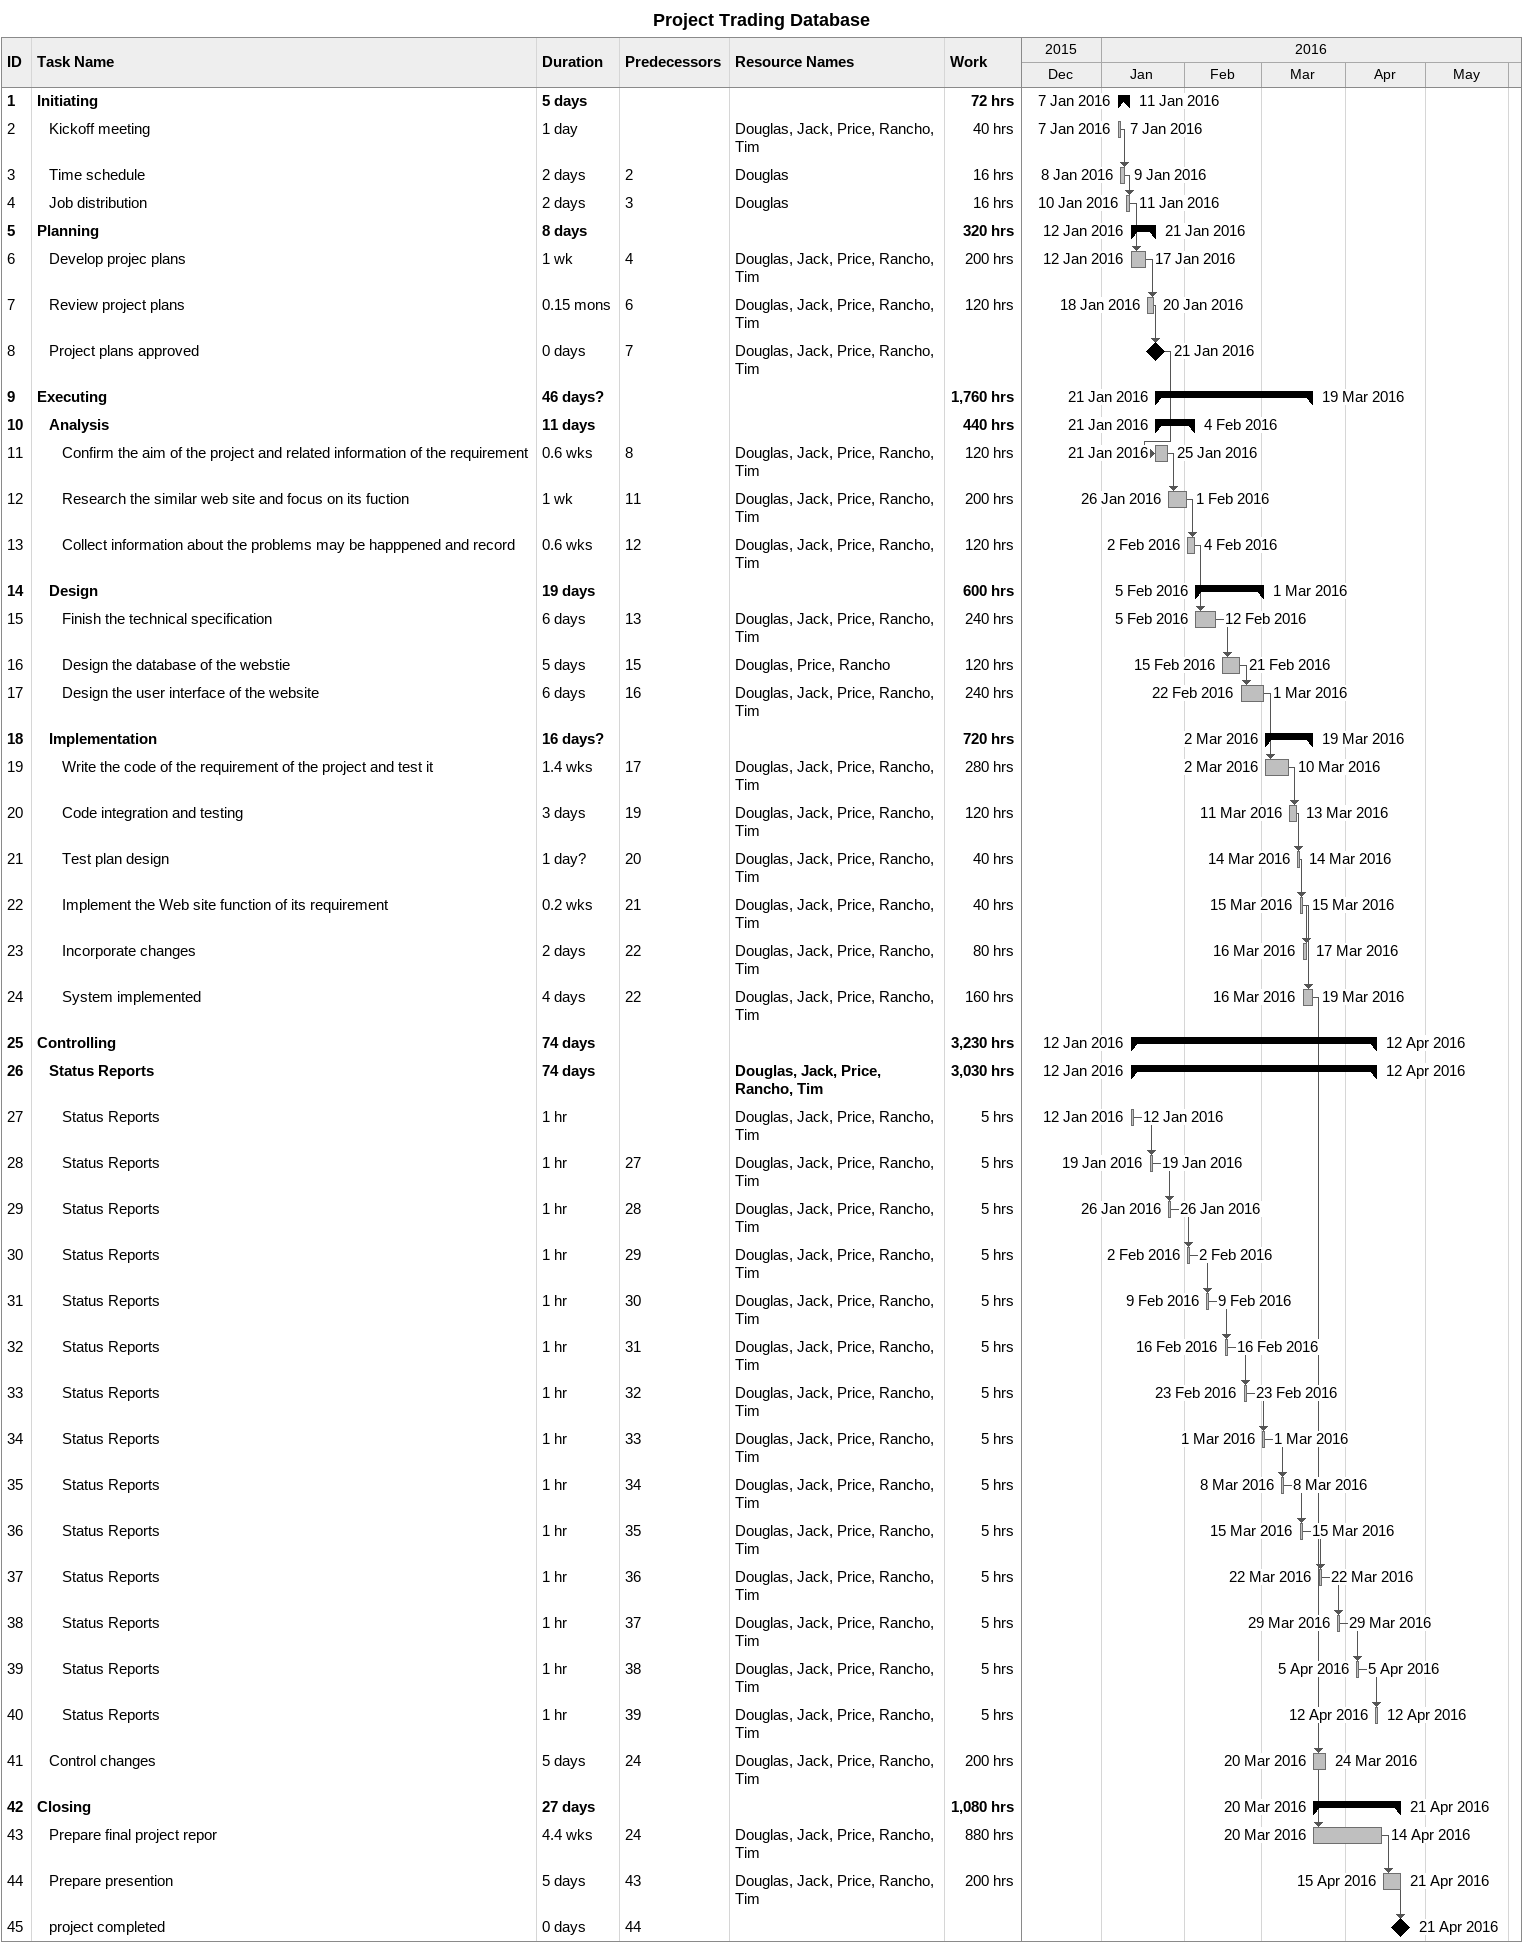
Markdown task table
Project Trading Database

| ID | Level | Task | Duration | Start | Finish | Predecessors | Resources | Work (h) |
|---|---|---|---|---|---|---|---|---|
| 1 | 1 | **Initiating** | 5d | 2016-01-07 | 2016-01-11 |  |  | 72 |
| 2 | 2 | Kickoff meeting | 1d | 2016-01-07 | 2016-01-07 |  | Douglas, Jack, Price, Rancho, Tim | 40 |
| 3 | 2 | Time schedule | 2d | 2016-01-08 | 2016-01-09 | 2 | Douglas | 16 |
| 4 | 2 | Job distribution | 2d | 2016-01-10 | 2016-01-11 | 3 | Douglas | 16 |
| 5 | 1 | **Planning** | 8d | 2016-01-12 | 2016-01-21 |  |  | 320 |
| 6 | 2 | Develop projec plans | 1w | 2016-01-12 | 2016-01-17 | 4 | Douglas, Jack, Price, Rancho, Tim | 200 |
| 7 | 2 | Review project plans | 0.15mo | 2016-01-18 | 2016-01-20 | 6 | Douglas, Jack, Price, Rancho, Tim | 120 |
| 8 | 2 | Project plans approved | 0d | 2016-01-21 | 2016-01-21 | 7 | Douglas, Jack, Price, Rancho, Tim |  |
| 9 | 1 | **Executing** | 46d? | 2016-01-21 | 2016-03-19 |  |  | 1760 |
| 10 | 2 | **Analysis** | 11d | 2016-01-21 | 2016-02-04 |  |  | 440 |
| 11 | 3 | Confirm the aim of the project and related information of the requirement | 0.6w | 2016-01-21 | 2016-01-25 | 8 | Douglas, Jack, Price, Rancho, Tim | 120 |
| 12 | 3 | Research the similar web site and focus on its fuction | 1w | 2016-01-26 | 2016-02-01 | 11 | Douglas, Jack, Price, Rancho, Tim | 200 |
| 13 | 3 | Collect information about the problems may be happpened and record | 0.6w | 2016-02-02 | 2016-02-04 | 12 | Douglas, Jack, Price, Rancho, Tim | 120 |
| 14 | 2 | **Design** | 19d | 2016-02-05 | 2016-03-01 |  |  | 600 |
| 15 | 3 | Finish the technical specification | 6d | 2016-02-05 | 2016-02-12 | 13 | Douglas, Jack, Price, Rancho, Tim | 240 |
| 16 | 3 | Design the database of the webstie | 5d | 2016-02-15 | 2016-02-21 | 15 | Douglas, Price, Rancho | 120 |
| 17 | 3 | Design the user interface of the website | 6d | 2016-02-22 | 2016-03-01 | 16 | Douglas, Jack, Price, Rancho, Tim | 240 |
| 18 | 2 | **Implementation** | 16d? | 2016-03-02 | 2016-03-19 |  |  | 720 |
| 19 | 3 | Write the code of the requirement of the project and test it | 1.4w | 2016-03-02 | 2016-03-10 | 17 | Douglas, Jack, Price, Rancho, Tim | 280 |
| 20 | 3 | Code integration and testing | 3d | 2016-03-11 | 2016-03-13 | 19 | Douglas, Jack, Price, Rancho, Tim | 120 |
| 21 | 3 | Test plan design | 1d? | 2016-03-14 | 2016-03-14 | 20 | Douglas, Jack, Price, Rancho, Tim | 40 |
| 22 | 3 | Implement the Web site function of its requirement | 0.2w | 2016-03-15 | 2016-03-15 | 21 | Douglas, Jack, Price, Rancho, Tim | 40 |
| 23 | 3 | Incorporate changes | 2d | 2016-03-16 | 2016-03-17 | 22 | Douglas, Jack, Price, Rancho, Tim | 80 |
| 24 | 3 | System implemented | 4d | 2016-03-16 | 2016-03-19 | 22 | Douglas, Jack, Price, Rancho, Tim | 160 |
| 25 | 1 | **Controlling** | 74d | 2016-01-12 | 2016-04-12 |  |  | 3230 |
| 26 | 2 | **Status Reports** | 74d | 2016-01-12 | 2016-04-12 |  | Douglas, Jack, Price, Rancho, Tim | 3030 |
| 27 | 3 | Status Reports | 1h | 2016-01-12 | 2016-01-12 |  | Douglas, Jack, Price, Rancho, Tim | 5 |
| 28 | 3 | Status Reports | 1h | 2016-01-19 | 2016-01-19 | 27 | Douglas, Jack, Price, Rancho, Tim | 5 |
| 29 | 3 | Status Reports | 1h | 2016-01-26 | 2016-01-26 | 28 | Douglas, Jack, Price, Rancho, Tim | 5 |
| 30 | 3 | Status Reports | 1h | 2016-02-02 | 2016-02-02 | 29 | Douglas, Jack, Price, Rancho, Tim | 5 |
| 31 | 3 | Status Reports | 1h | 2016-02-09 | 2016-02-09 | 30 | Douglas, Jack, Price, Rancho, Tim | 5 |
| 32 | 3 | Status Reports | 1h | 2016-02-16 | 2016-02-16 | 31 | Douglas, Jack, Price, Rancho, Tim | 5 |
| 33 | 3 | Status Reports | 1h | 2016-02-23 | 2016-02-23 | 32 | Douglas, Jack, Price, Rancho, Tim | 5 |
| 34 | 3 | Status Reports | 1h | 2016-03-01 | 2016-03-01 | 33 | Douglas, Jack, Price, Rancho, Tim | 5 |
| 35 | 3 | Status Reports | 1h | 2016-03-08 | 2016-03-08 | 34 | Douglas, Jack, Price, Rancho, Tim | 5 |
| 36 | 3 | Status Reports | 1h | 2016-03-15 | 2016-03-15 | 35 | Douglas, Jack, Price, Rancho, Tim | 5 |
| 37 | 3 | Status Reports | 1h | 2016-03-22 | 2016-03-22 | 36 | Douglas, Jack, Price, Rancho, Tim | 5 |
| 38 | 3 | Status Reports | 1h | 2016-03-29 | 2016-03-29 | 37 | Douglas, Jack, Price, Rancho, Tim | 5 |
| 39 | 3 | Status Reports | 1h | 2016-04-05 | 2016-04-05 | 38 | Douglas, Jack, Price, Rancho, Tim | 5 |
| 40 | 3 | Status Reports | 1h | 2016-04-12 | 2016-04-12 | 39 | Douglas, Jack, Price, Rancho, Tim | 5 |
| 41 | 2 | Control changes | 5d | 2016-03-20 | 2016-03-24 | 24 | Douglas, Jack, Price, Rancho, Tim | 200 |
| 42 | 1 | **Closing** | 27d | 2016-03-20 | 2016-04-21 |  |  | 1080 |
| 43 | 2 | Prepare final project repor | 4.4w | 2016-03-20 | 2016-04-14 | 24 | Douglas, Jack, Price, Rancho, Tim | 880 |
| 44 | 2 | Prepare presention | 5d | 2016-04-15 | 2016-04-21 | 43 | Douglas, Jack, Price, Rancho, Tim | 200 |
| 45 | 2 | project completed | 0d | 2016-04-21 | 2016-04-21 | 44 |  |  |
